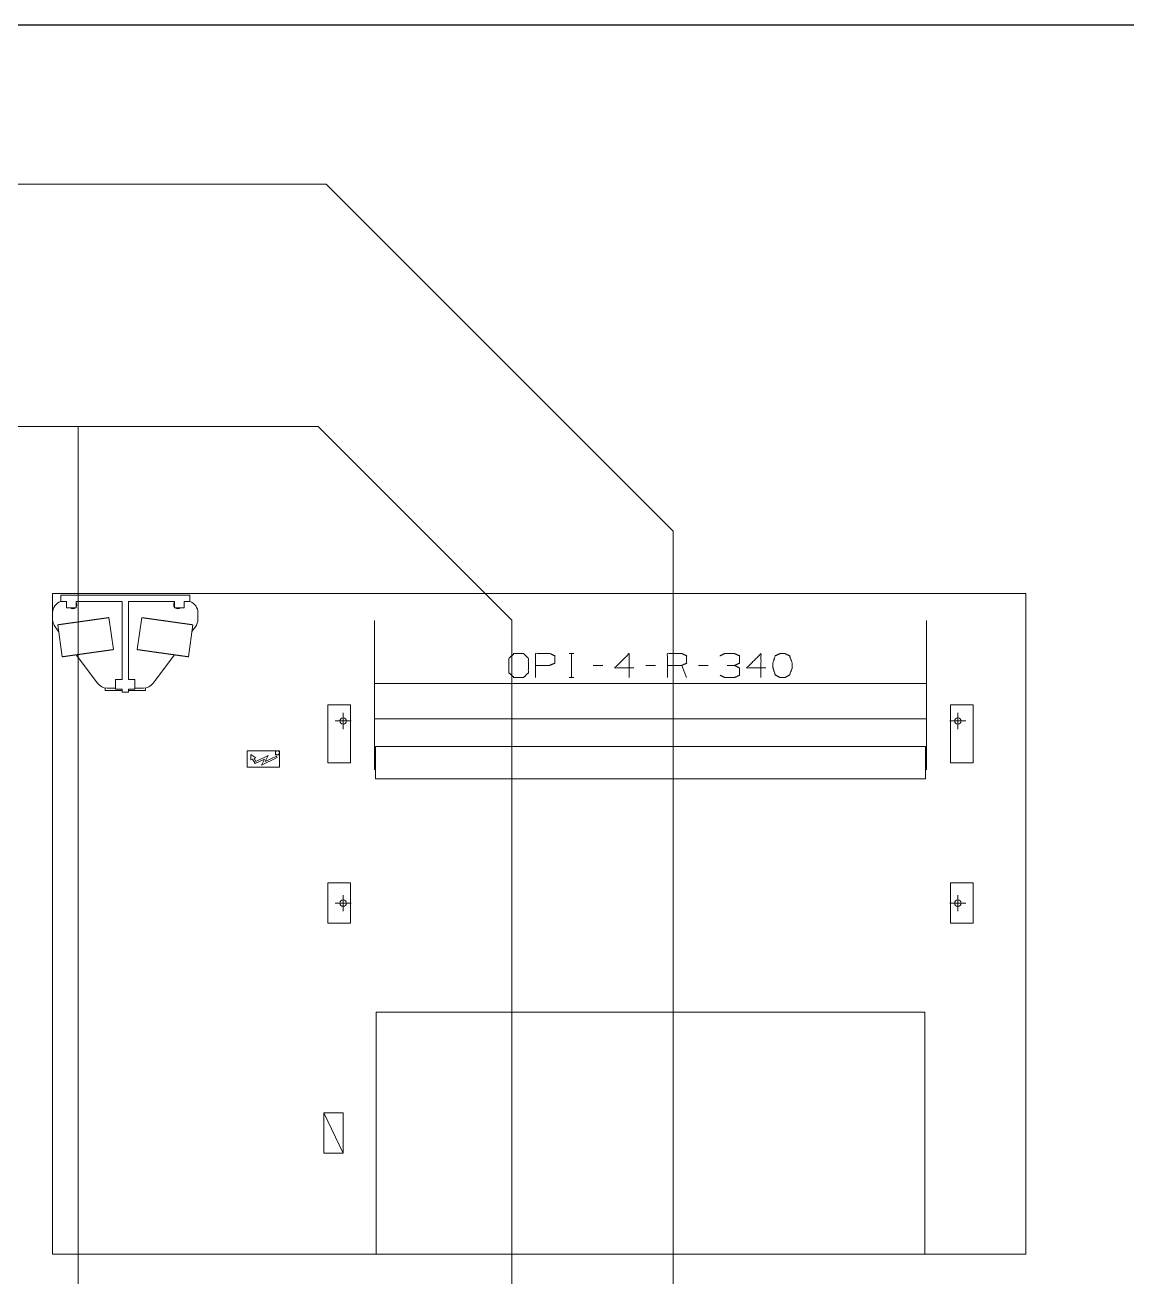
# Model space of a CAD drawing. Header units: millimetres. Extents: x 3056 to 110866, y 16649 to 58349.
# Drawn here: x 48991 to 55818, y 50594 to 58349 of the extents above; entities that cross this region are included whole.
import ezdxf

# ---------------------------------------------------------------- set-up
doc = ezdxf.new("R2010")
doc.units = ezdxf.units.MM
doc.layers.add('1', color=7, linetype='Continuous', true_color=0xffffff)

msp = doc.modelspace()

# ---------------------------------------------------------------- linework, layer by layer
at = {"layer": '1', "color": 143, "linetype": 'Continuous', "lineweight": 25}
msp.add_line((95866.5, 58349.3), (3056.5, 58349.3), dxfattribs=at)
at = {"layer": '1', "color": 143, "linetype": 'Continuous', "lineweight": 13}
for p, q in [((3056.5, 58349.3), (110866.5, 58349.3)), ((49320.5, 47849.3), (49320.5, 55863.3)), ((50806.5, 55863.3), (52006.5, 54663.3)), ((53006.5, 17870.4), (53006.5, 55213.3)), ((52006.5, 54663.3), (52006.5, 17870.4))]:
    msp.add_line(p, q, dxfattribs=at)
at = {"layer": '1', "color": 43, "linetype": 'Continuous', "lineweight": 13}
msp.add_line((3056.5, 58349.3), (110866.5, 58349.3), dxfattribs=at)
msp.add_line((3056.5, 58349.3), (110866.5, 58349.3), dxfattribs=at)
at = {"layer": '1', "color": 43, "linetype": 'Continuous', "lineweight": 25}
msp.add_line((110866.5, 58349.3), (3056.5, 58349.3), dxfattribs=at)
msp.add_line((110866.5, 58349.3), (3056.5, 58349.3), dxfattribs=at)
at = {"layer": '1', "color": 9, "linetype": 'Continuous', "lineweight": 13}
for p, q in [((50856.5, 57363.3), (39056.5, 57363.3)), ((53006.5, 55213.3), (50856.5, 57363.3)), ((49320.5, 55863.3), (48820.5, 55863.3)), ((49320.5, 55863.3), (50806.5, 55863.3)), ((49320.5, 55163.3), (49320.5, 55863.3)), ((51506.5, 55163.3), (50806.5, 55863.3))]:
    msp.add_line(p, q, dxfattribs=at)
at = {"layer": '1', "color": 4, "linetype": 'Continuous', "lineweight": 13}
for p, q in [((49162.5, 50735.3), (49162.5, 54828.3)), ((49162.5, 54828.3), (55190.5, 54828.3)), ((49162.5, 50735.3), (49162.5, 54828.3)), ((49162.5, 54828.3), (55190.5, 54828.3)), ((55190.5, 54828.3), (55190.5, 50735.3)), ((55190.5, 54828.3), (55190.5, 50735.3)), ((50012.5, 54818.3), (49212.5, 54818.3)), ((49212.5, 54818.3), (49212.5, 54778.3)), ((49212.5, 54778.3), (49247.5, 54778.3)), ((49247.5, 54778.3), (49247.5, 54738.3)), ((49307.5, 54778.3), (49592.5, 54778.3)), ((49307.5, 54778.3), (49307.5, 54738.3)), ((49592.5, 54778.3), (49592.5, 54295.3)), ((49632.5, 54778.3), (49917.5, 54778.3)), ((49632.5, 54778.3), (49632.5, 54295.3)), ((49917.5, 54778.3), (49917.5, 54738.3)), ((49977.5, 54778.3), (50012.5, 54778.3)), ((49977.5, 54778.3), (49977.5, 54738.3)), ((50012.5, 54818.3), (50012.5, 54778.3)), ((49307.5, 54738.3), (49247.5, 54738.3)), ((49538.6, 54480.5), (49510.7, 54678.6)), ((49714.2, 54678.6), (49686.4, 54480.5)), ((49977.5, 54738.3), (49917.5, 54738.3)), ((50062.5, 54708.3), (50062.5, 54667.3)), ((49177.5, 54622.3), (49199.7, 54592.7)), ((49193.8, 54634.1), (49221.7, 54436)), ((50003.3, 54436), (50031.1, 54634.1)), ((50025.3, 54592.7), (50047.5, 54622.3)), ((49308.1, 54448.1), (49440, 54272.3)), ((49785, 54272.3), (49916.9, 54448.1)), ((52361.3, 54456), (52391, 54456)), ((52376.9, 54456), (52376.9, 54307.5)), ((52570.1, 54382.5), (52510.7, 54382.5)), ((52896.9, 54382.5), (52837.6, 54382.5)), ((53090.1, 54307.5), (53060.4, 54382.5)), ((53223.8, 54382.5), (53164.4, 54382.5)), ((49592.5, 54295.3), (49552.5, 54295.3)), ((49552.5, 54295.3), (49552.5, 54235.3)), ((49632.5, 54295.3), (49672.5, 54295.3)), ((49672.5, 54295.3), (49672.5, 54235.3)), ((52361.3, 54307.5), (52391, 54307.5)), ((49487.5, 54243.3), (49487.5, 54227.3)), ((49487.5, 54227.3), (49592.5, 54227.3)), ((49552.5, 54242.3), (49500, 54242.3)), ((49592.5, 54235.3), (49552.5, 54235.3)), ((49592.5, 54235.3), (49592.5, 54217.3)), ((49632.5, 54217.3), (49592.5, 54217.3)), ((49632.5, 54235.3), (49632.5, 54217.3)), ((49632.5, 54235.3), (49672.5, 54235.3)), ((49632.5, 54227.3), (49737.5, 54227.3)), ((49725, 54242.3), (49672.5, 54242.3)), ((49737.5, 54243.3), (49737.5, 54227.3)), ((54576.4, 54270), (51156.5, 54270)), ((50867.5, 53778.3), (50867.5, 54138.3)), ((50867.5, 54138.3), (51008, 54138.3)), ((51008, 54138.3), (51008, 53778.3)), ((54725, 53778.3), (54725, 54138.3)), ((54725, 54138.3), (54865, 54138.3)), ((54865, 54138.3), (54865, 53778.3)), ((50962.5, 54088.3), (50962.5, 53988.3)), ((54770.5, 54088.3), (54770.5, 53988.3)), ((50912.5, 54038.3), (51012.5, 54038.3)), ((51156.5, 54050.9), (54576.4, 54050.9)), ((54720.5, 54038.3), (54820.5, 54038.3)), ((50367.5, 53853.3), (50567.5, 53853.3)), ((50367.5, 53753.3), (50367.5, 53853.3)), ((50421.6, 53811.1), (50390.9, 53830.3)), ((50390.9, 53796.8), (50390.9, 53830.3)), ((50420.9, 53787.9), (50497.8, 53824)), ((50478.4, 53787.4), (50497.8, 53824)), ((50549.6, 53820.8), (50478.4, 53787.4)), ((50542.5, 53828.3), (50542.5, 53853.3)), ((50567.5, 53828.3), (50542.5, 53828.3)), ((50554.3, 53811.9), (50549.6, 53820.8)), ((50567.5, 53853.3), (50567.5, 53753.3)), ((51162.5, 53680.3), (51162.5, 53880.3)), ((51162.5, 53880.3), (54570.5, 53880.3)), ((54570.5, 53880.3), (54570.5, 53680.3)), ((50567.5, 53753.3), (50367.5, 53753.3)), ((50390.9, 53796.8), (50401.5, 53801.8)), ((50416.8, 53775), (50401.5, 53801.8)), ((50410.6, 53806), (50421.6, 53811.1)), ((50420.9, 53787.9), (50410.6, 53806)), ((50474.9, 53802.2), (50416.8, 53775)), ((50554.3, 53811.9), (50455.5, 53765.6)), ((50455.5, 53765.6), (50474.9, 53802.2)), ((51008, 53778.3), (50867.5, 53778.3)), ((54865, 53778.3), (54725, 53778.3)), ((54570.5, 53680.3), (51162.5, 53680.3)), ((50867.5, 53035.3), (51008, 53035.3)), ((50867.5, 52785.3), (50867.5, 53035.3)), ((51008, 53035.3), (51008, 52785.3)), ((54725, 52785.3), (54725, 53035.3)), ((54725, 53035.3), (54865, 53035.3)), ((54865, 53035.3), (54865, 52785.3)), ((50912.5, 52910.3), (51012.5, 52910.3)), ((50962.5, 52960.3), (50962.5, 52860.3)), ((54720.5, 52910.3), (54820.5, 52910.3)), ((54770.5, 52960.3), (54770.5, 52860.3)), ((51008, 52785.3), (50867.5, 52785.3)), ((54865, 52785.3), (54725, 52785.3)), ((54566.5, 52235.3), (51166.5, 52235.3)), ((50842.5, 51610.3), (50962.5, 51360.3)), ((50842.5, 51610.3), (50962.5, 51610.3)), ((50842.5, 51360.3), (50842.5, 51610.3)), ((50962.5, 51610.3), (50962.5, 51360.3)), ((50962.5, 51360.3), (50842.5, 51360.3)), ((55190.5, 50735.3), (49162.5, 50735.3)), ((55190.5, 50735.3), (49162.5, 50735.3))]:
    msp.add_line(p, q, dxfattribs=at)
for centre, radius in [((50962.5, 54038.3), 20), ((54770.5, 54038.3), 20), ((50555, 53840.8), 12.5), ((50962.5, 52910.3), 20), ((54770.5, 52910.3), 20)]:
    msp.add_circle(centre, radius, dxfattribs=at)
for centre, radius, start, end in [((49237.5, 54708.3), 75, 109.47234, 180), ((49287.5, 54758.3), 25, 323.13375, 36.87188), ((49937.5, 54758.3), 25, 143.12812, 216.86625), ((49987.5, 54708.3), 75, 0, 70.52766), ((49287.5, 54758.3), 25, 233.12812, 270), ((49287.5, 54758.3), 25, 270, 306.87188), ((49937.5, 54758.3), 25, 233.12812, 270), ((49937.5, 54758.3), 25, 270, 306.87188), ((49237.5, 54667.3), 75, 180, 216.8699), ((49987.5, 54667.3), 75, 323.1301, 0), ((49500, 54317.3), 75, 216.8699, 270), ((49725, 54317.3), 75, 270, 323.1301)]:
    msp.add_arc(centre, radius, start, end, dxfattribs=at)
for points, knots in [([(49510.7, 54678.6), (49510.7, 54678.6), (49510.6, 54678.6), (49510.5, 54678.6), (49510.3, 54678.5), (49510.1, 54678.5), (49509.8, 54678.5), (49509.5, 54678.4), (49509.1, 54678.4), (49508.7, 54678.3), (49508.2, 54678.2), (49507.7, 54678.2), (49507.1, 54678.1), (49505.8, 54677.9), (49504.3, 54677.7), (49503.5, 54677.6), (49502.6, 54677.5), (49500.7, 54677.2), (49499.7, 54677), (49498.7, 54676.9), (49496.4, 54676.6), (49495.2, 54676.4), (49494, 54676.2), (49492.7, 54676.1), (49491.4, 54675.9), (49490, 54675.7), (49488.6, 54675.5), (49487.1, 54675.3), (49485.6, 54675.1), (49484, 54674.8), (49480.8, 54674.4), (49479.1, 54674.2), (49475.7, 54673.7), (49473.9, 54673.4), (49470.1, 54672.9), (49468.3, 54672.6), (49464.3, 54672.1), (49460.3, 54671.5), (49456.1, 54670.9), (49453.9, 54670.6), (49449.5, 54670), (49447.2, 54669.7), (49442.7, 54669), (49440.3, 54668.7), (49438, 54668.4), (49435.5, 54668), (49433.1, 54667.7), (49430.7, 54667.3), (49428.2, 54667), (49425.7, 54666.6), (49423.2, 54666.3), (49418.1, 54665.6), (49415.5, 54665.2), (49410.3, 54664.5), (49407.7, 54664.1), (49402.3, 54663.4), (49399.6, 54663), (49396.9, 54662.6), (49394.2, 54662.2), (49391.5, 54661.8), (49386, 54661.1), (49383.2, 54660.7), (49380.4, 54660.3), (49377.6, 54659.9), (49374.8, 54659.5), (49372, 54659.1), (49366.4, 54658.3), (49363.6, 54657.9), (49360.8, 54657.5), (49355.1, 54656.7), (49352.3, 54656.3), (49346.6, 54655.5), (49341, 54654.7), (49338.2, 54654.3), (49335.4, 54653.9), (49332.5, 54653.6), (49329.7, 54653.2), (49327, 54652.8), (49324.2, 54652.4), (49321.4, 54652), (49318.6, 54651.6), (49313.1, 54650.8), (49310.4, 54650.4), (49307.7, 54650.1), (49302.3, 54649.3), (49299.6, 54648.9), (49296.9, 54648.5), (49291.7, 54647.8), (49286.5, 54647.1), (49283.9, 54646.7), (49278.9, 54646), (49276.4, 54645.7), (49273.9, 54645.3), (49271.4, 54645), (49266.6, 54644.3), (49264.3, 54644), (49261.9, 54643.6), (49259.6, 54643.3), (49257.3, 54643), (49255.1, 54642.7), (49252.9, 54642.4), (49250.7, 54642), (49248.5, 54641.7), (49246.4, 54641.5), (49242.3, 54640.9), (49240.3, 54640.6), (49236.3, 54640), (49234.4, 54639.8), (49232.6, 54639.5), (49228.9, 54639), (49225.5, 54638.5), (49222.1, 54638), (49219, 54637.6), (49217.5, 54637.4), (49216, 54637.2), (49213.2, 54636.8), (49210.6, 54636.4), (49208.2, 54636.1), (49205.9, 54635.8), (49204.9, 54635.6), (49203.8, 54635.5), (49202, 54635.2), (49201.1, 54635.1), (49200.3, 54635), (49198.8, 54634.8), (49198.1, 54634.7), (49197.5, 54634.6), (49196.9, 54634.5), (49196.4, 54634.4), (49195.9, 54634.3), (49195.5, 54634.3), (49195.1, 54634.2), (49194.8, 54634.2), (49194.5, 54634.2), (49194.3, 54634.1), (49193.9, 54634.1), (49193.9, 54634.1), (49193.8, 54634.1)], [0, 0, 0.00015, 0.000316, 0.000784, 0.001268, 0.00207, 0.002856, 0.003974, 0.005075, 0.006511, 0.007931, 0.009684, 0.011422, 0.015529, 0.020255, 0.022909, 0.025582, 0.031527, 0.034782, 0.038057, 0.045187, 0.049027, 0.052886, 0.057025, 0.06115, 0.065575, 0.069986, 0.074677, 0.07937, 0.084328, 0.094499, 0.099726, 0.11068, 0.116391, 0.128079, 0.134042, 0.146449, 0.15929, 0.172566, 0.179414, 0.193305, 0.200354, 0.214832, 0.222246, 0.229678, 0.237273, 0.244855, 0.252622, 0.26037, 0.268283, 0.276183, 0.292282, 0.300463, 0.316962, 0.325261, 0.342095, 0.350609, 0.359127, 0.367726, 0.376344, 0.39371, 0.402461, 0.41121, 0.420029, 0.428829, 0.437695, 0.455431, 0.464329, 0.47323, 0.491064, 0.5, 0.517834, 0.535668, 0.544553, 0.553435, 0.562303, 0.571152, 0.579955, 0.588771, 0.59752, 0.606271, 0.623654, 0.632255, 0.640854, 0.657889, 0.666303, 0.67472, 0.691336, 0.707701, 0.715748, 0.731714, 0.739612, 0.747378, 0.755126, 0.770322, 0.777736, 0.785151, 0.792396, 0.799627, 0.806676, 0.813722, 0.820569, 0.827431, 0.834061, 0.84712, 0.853549, 0.865939, 0.871902, 0.877863, 0.889318, 0.900255, 0.910709, 0.920613, 0.925304, 0.929998, 0.938831, 0.947114, 0.95481, 0.961924, 0.965199, 0.96847, 0.974399, 0.977072, 0.979742, 0.984469, 0.986506, 0.988561, 0.990313, 0.992051, 0.99347, 0.994906, 0.996008, 0.997128, 0.997928, 0.998713, 0.999682, 0.999831, 1, 1]), ([(50031.1, 54634.1), (50031, 54634.1), (50031, 54634.1), (50030.8, 54634.1), (50030.7, 54634.1), (50030.4, 54634.2), (50030.2, 54634.2), (50029.8, 54634.2), (50029.5, 54634.3), (50029, 54634.3), (50028.6, 54634.4), (50028, 54634.5), (50027.5, 54634.6), (50026.8, 54634.7), (50026.2, 54634.8), (50024.7, 54635), (50023.8, 54635.1), (50023, 54635.2), (50021.1, 54635.5), (50020.1, 54635.6), (50019, 54635.8), (50016.8, 54636.1), (50014.3, 54636.4), (50011.7, 54636.8), (50008.9, 54637.2), (50007.4, 54637.4), (50005.9, 54637.6), (50002.8, 54638), (49999.5, 54638.5), (49996, 54639), (49994.2, 54639.2), (49990.5, 54639.8), (49988.6, 54640), (49984.7, 54640.6), (49980.6, 54641.2), (49976.4, 54641.7), (49974.2, 54642), (49972.1, 54642.4), (49969.8, 54642.7), (49967.6, 54643), (49965.3, 54643.3), (49963, 54643.6), (49960.7, 54644), (49958.3, 54644.3), (49953.5, 54645), (49951, 54645.3), (49948.6, 54645.7), (49946.1, 54646), (49941, 54646.7), (49938.5, 54647.1), (49933.3, 54647.8), (49928, 54648.5), (49925.4, 54648.9), (49922.7, 54649.3), (49917.3, 54650.1), (49914.6, 54650.4), (49911.8, 54650.8), (49906.3, 54651.6), (49903.6, 54652), (49900.8, 54652.4), (49898, 54652.8), (49895.2, 54653.2), (49892.4, 54653.6), (49889.6, 54653.9), (49886.8, 54654.3), (49881.1, 54655.1), (49875.5, 54655.9), (49872.6, 54656.3), (49869.8, 54656.7), (49867, 54657.1), (49861.3, 54657.9), (49858.5, 54658.3), (49852.9, 54659.1), (49847.3, 54659.9), (49844.5, 54660.3), (49841.7, 54660.7), (49839, 54661.1), (49833.5, 54661.8), (49830.7, 54662.2), (49828, 54662.6), (49825.3, 54663), (49822.6, 54663.4), (49817.3, 54664.1), (49812, 54664.8), (49809.4, 54665.2), (49806.8, 54665.6), (49801.7, 54666.3), (49799.2, 54666.6), (49796.7, 54667), (49794.3, 54667.3), (49791.8, 54667.7), (49789.4, 54668), (49787, 54668.4), (49784.6, 54668.7), (49782.3, 54669), (49777.7, 54669.7), (49775.5, 54670), (49771.1, 54670.6), (49766.8, 54671.2), (49762.6, 54671.8), (49760.6, 54672.1), (49756.7, 54672.6), (49754.8, 54672.9), (49752.9, 54673.2), (49749.3, 54673.7), (49745.8, 54674.2), (49742.5, 54674.6), (49740.9, 54674.8), (49739.4, 54675.1), (49737.9, 54675.3), (49736.4, 54675.5), (49735, 54675.7), (49732.3, 54676.1), (49731, 54676.2), (49729.7, 54676.4), (49728.5, 54676.6), (49726.3, 54676.9), (49725.2, 54677), (49724.2, 54677.2), (49722.3, 54677.5), (49721.5, 54677.6), (49720.6, 54677.7), (49719.1, 54677.9), (49717.8, 54678.1), (49716.7, 54678.2), (49716.3, 54678.3), (49715.8, 54678.4), (49715.5, 54678.4), (49715.1, 54678.5), (49714.6, 54678.5), (49714.5, 54678.6), (49714.3, 54678.6), (49714.3, 54678.6), (49714.2, 54678.6)], [0, 0, 0.000152, 0.000319, 0.000803, 0.00127, 0.002073, 0.002856, 0.003976, 0.005094, 0.006514, 0.00795, 0.009687, 0.011423, 0.013478, 0.015532, 0.020258, 0.022912, 0.025585, 0.03153, 0.034785, 0.038059, 0.04519, 0.052886, 0.061153, 0.069986, 0.07468, 0.079371, 0.089291, 0.099728, 0.110683, 0.116393, 0.128082, 0.134045, 0.146452, 0.159293, 0.172569, 0.179414, 0.186262, 0.193308, 0.200357, 0.207604, 0.214833, 0.222265, 0.229678, 0.244858, 0.252622, 0.260372, 0.268286, 0.284235, 0.292283, 0.308665, 0.325264, 0.333681, 0.342095, 0.359129, 0.367745, 0.376346, 0.393713, 0.402464, 0.411229, 0.420029, 0.428848, 0.437697, 0.446549, 0.455431, 0.473232, 0.491067, 0.5, 0.50892, 0.517837, 0.535671, 0.544553, 0.562305, 0.579971, 0.588774, 0.597523, 0.606274, 0.623657, 0.632258, 0.640857, 0.649374, 0.657905, 0.674739, 0.691338, 0.699521, 0.707701, 0.7238, 0.731717, 0.73963, 0.747378, 0.755128, 0.762727, 0.770322, 0.777738, 0.785152, 0.79963, 0.806678, 0.820586, 0.834064, 0.847122, 0.853551, 0.865941, 0.871905, 0.877866, 0.88932, 0.900274, 0.910711, 0.915672, 0.92063, 0.925307, 0.929998, 0.934425, 0.942975, 0.947114, 0.950957, 0.954813, 0.961943, 0.965201, 0.968473, 0.974418, 0.977074, 0.979745, 0.984471, 0.988578, 0.992053, 0.993489, 0.994909, 0.996026, 0.997128, 0.998732, 0.9992, 0.999684, 0.999834, 1, 1]), ([(51156.5, 54660.5), (51156.5, 54660.4), (51156.5, 54660.1), (51156.5, 54659.6), (51156.5, 54658.9), (51156.5, 54657.9), (51156.5, 54656.8), (51156.5, 54655.5), (51156.5, 54654), (51156.5, 54652.3), (51156.5, 54650.3), (51156.5, 54648.2), (51156.5, 54645.9), (51156.5, 54644.6), (51156.5, 54642), (51156.5, 54639.2), (51156.5, 54636.2), (51156.5, 54634.6), (51156.5, 54631.3), (51156.5, 54627.9), (51156.5, 54624.2), (51156.5, 54620.3), (51156.5, 54616.2), (51156.5, 54612), (51156.5, 54607.6), (51156.5, 54603), (51156.5, 54598.2), (51156.5, 54593.2), (51156.5, 54588.1), (51156.5, 54582.7), (51156.5, 54577.2), (51156.5, 54571.6), (51156.5, 54565.8), (51156.5, 54559.8), (51156.5, 54553.6), (51156.5, 54547.3), (51156.5, 54540.8), (51156.5, 54534.2), (51156.5, 54527.4), (51156.5, 54520.5), (51156.5, 54513.4), (51156.5, 54509.8), (51156.5, 54502.5), (51156.5, 54495.1), (51156.5, 54491.3), (51156.5, 54483.7), (51156.5, 54475.9), (51156.5, 54468), (51156.5, 54460), (51156.5, 54451.9), (51156.5, 54443.6), (51156.5, 54435.2), (51156.5, 54426.7), (51156.5, 54418.1), (51156.5, 54409.4), (51156.5, 54400.6), (51156.5, 54391.7), (51156.5, 54382.7), (51156.5, 54373.7), (51156.5, 54364.5), (51156.5, 54355.2), (51156.5, 54345.9), (51156.5, 54336.5), (51156.5, 54327), (51156.5, 54317.5), (51156.5, 54307.8), (51156.5, 54298.2), (51156.5, 54288.4), (51156.5, 54283.6), (51156.5, 54273.7), (51156.5, 54263.9), (51156.5, 54254), (51156.5, 54249), (51156.5, 54239.1), (51156.5, 54229.1), (51156.5, 54219.1), (51156.5, 54209.1), (51156.5, 54199), (51156.5, 54188.9), (51156.5, 54178.9), (51156.5, 54168.8), (51156.5, 54158.7), (51156.5, 54148.6), (51156.5, 54143.5), (51156.5, 54133.5), (51156.5, 54123.4), (51156.5, 54118.4), (51156.5, 54108.3), (51156.5, 54098.3), (51156.5, 54088.3), (51156.5, 54078.3), (51156.5, 54073.3), (51156.5, 54063.4), (51156.5, 54053.5), (51156.5, 54043.7), (51156.5, 54033.9), (51156.5, 54024.2), (51156.5, 54019.3), (51156.5, 54009.7), (51156.5, 54000.1), (51156.5, 53990.6), (51156.5, 53981.1), (51156.5, 53971.7), (51156.5, 53962.4), (51156.5, 53957.8), (51156.5, 53948.6), (51156.5, 53944.1), (51156.5, 53935), (51156.5, 53926), (51156.5, 53921.6), (51156.5, 53912.8), (51156.5, 53908.4), (51156.5, 53899.7), (51156.5, 53891.2), (51156.5, 53887), (51156.5, 53878.6), (51156.5, 53870.3), (51156.5, 53862.1), (51156.5, 53854.1), (51156.5, 53846.2), (51156.5, 53838.4), (51156.5, 53830.7), (51156.5, 53823.2), (51156.5, 53815.8), (51156.5, 53808.6), (51156.5, 53805), (51156.5, 53798), (51156.5, 53791.1), (51156.5, 53784.4), (51156.5, 53777.8), (51156.5, 53771.4), (51156.5, 53765.1), (51156.5, 53759), (51156.5, 53756.1), (51156.5, 53750.2), (51156.5, 53744.5), (51156.5, 53741.7), (51156.5, 53736.3)], [0, 0, 0.000115, 0.000441, 0.000996, 0.001764, 0.002754, 0.003962, 0.005394, 0.007043, 0.008904, 0.010988, 0.013284, 0.015797, 0.01716, 0.019989, 0.023035, 0.026293, 0.027971, 0.031543, 0.035322, 0.039302, 0.043493, 0.047885, 0.052477, 0.057264, 0.062251, 0.067439, 0.072815, 0.078381, 0.084135, 0.090078, 0.096199, 0.102509, 0.108991, 0.11565, 0.122486, 0.129489, 0.136663, 0.143998, 0.151499, 0.15916, 0.163065, 0.170955, 0.178994, 0.183048, 0.191311, 0.199716, 0.208259, 0.216933, 0.225745, 0.234683, 0.243747, 0.252932, 0.26223, 0.271644, 0.281171, 0.290802, 0.300536, 0.310361, 0.32029, 0.330304, 0.340405, 0.350585, 0.360846, 0.371181, 0.381579, 0.392046, 0.402575, 0.407866, 0.418476, 0.429137, 0.439845, 0.44521, 0.455974, 0.466773, 0.477606, 0.488463, 0.499342, 0.510238, 0.521145, 0.532064, 0.542984, 0.553903, 0.559359, 0.570267, 0.581169, 0.586614, 0.597482, 0.608332, 0.619154, 0.629941, 0.635318, 0.646054, 0.656744, 0.667382, 0.677975, 0.688511, 0.693767, 0.704211, 0.714586, 0.724892, 0.735124, 0.745282, 0.755348, 0.760341, 0.770275, 0.775222, 0.785019, 0.794719, 0.799511, 0.80905, 0.813797, 0.82317, 0.832429, 0.836998, 0.846079, 0.855034, 0.863863, 0.872561, 0.881121, 0.889544, 0.897823, 0.905959, 0.913941, 0.92178, 0.925656, 0.93326, 0.940698, 0.947975, 0.955093, 0.962032, 0.968806, 0.975402, 0.978614, 0.984947, 0.991096, 0.994125, 1, 1]), ([(54576.5, 54160.5), (54576.5, 54170.7), (54576.5, 54180.9), (54576.5, 54191.1), (54576.5, 54201.2), (54576.5, 54211.4), (54576.5, 54221.5), (54576.5, 54231.6), (54576.5, 54241.7), (54576.5, 54251.8), (54576.5, 54261.8), (54576.5, 54266.8), (54576.5, 54276.7), (54576.5, 54286.6), (54576.5, 54296.4), (54576.5, 54306.2), (54576.5, 54311.1), (54576.5, 54320.8), (54576.5, 54330.4), (54576.5, 54340), (54576.5, 54349.5), (54576.5, 54358.9), (54576.5, 54368.2), (54576.5, 54377.4), (54576.5, 54382), (54576.5, 54391.1), (54576.5, 54395.6), (54576.5, 54404.6), (54576.5, 54413.4), (54576.5, 54422.2), (54576.5, 54430.8), (54576.5, 54439.3), (54576.5, 54447.7), (54576.5, 54456), (54576.5, 54464.2), (54576.5, 54472.2), (54576.5, 54480.1), (54576.5, 54487.9), (54576.5, 54495.6), (54576.5, 54503.1), (54576.5, 54510.4), (54576.5, 54517.6), (54576.5, 54524.7), (54576.5, 54528.2), (54576.5, 54535), (54576.5, 54541.7), (54576.5, 54548.2), (54576.5, 54554.5), (54576.5, 54560.7), (54576.5, 54566.8), (54576.5, 54572.6), (54576.5, 54578.3), (54576.5, 54583.8), (54576.5, 54586.5), (54576.5, 54591.8), (54576.5, 54596.9), (54576.5, 54601.8), (54576.5, 54606.5), (54576.5, 54611), (54576.5, 54615.3), (54576.5, 54619.5), (54576.5, 54623.4), (54576.5, 54627.2), (54576.5, 54630.7), (54576.5, 54634.1), (54576.5, 54637.3), (54576.5, 54640.2), (54576.5, 54643), (54576.5, 54645.6), (54576.5, 54648), (54576.5, 54650.1), (54576.5, 54652.1), (54576.5, 54653.8), (54576.5, 54655.4), (54576.5, 54656.8), (54576.5, 54657.9), (54576.5, 54658.8), (54576.5, 54659.6), (54576.5, 54660.1), (54576.5, 54660.2), (54576.5, 54660.4), (54576.5, 54660.5)], [0, 0, 0.020404, 0.040788, 0.061161, 0.081512, 0.101821, 0.122099, 0.142313, 0.162474, 0.182572, 0.202595, 0.212554, 0.23244, 0.25223, 0.271915, 0.291494, 0.301252, 0.32064, 0.339891, 0.359005, 0.37797, 0.396776, 0.415413, 0.433881, 0.443025, 0.461218, 0.470277, 0.488173, 0.505879, 0.523373, 0.540645, 0.557684, 0.574501, 0.591085, 0.607415, 0.623491, 0.639313, 0.654859, 0.670141, 0.685138, 0.699859, 0.714284, 0.728413, 0.735324, 0.748987, 0.762353, 0.775392, 0.788102, 0.800495, 0.81255, 0.824276, 0.835653, 0.846681, 0.852099, 0.862598, 0.872747, 0.882515, 0.891924, 0.900962, 0.90963, 0.917916, 0.925811, 0.933336, 0.940459, 0.9472, 0.95354, 0.959487, 0.965033, 0.970187, 0.974928, 0.979257, 0.983194, 0.986707, 0.989819, 0.992518, 0.994804, 0.996666, 0.998127, 0.999164, 0.999471, 0.999894, 1, 1]), ([(49538.6, 54480.5), (49538.5, 54480.5), (49538.5, 54480.5), (49538.3, 54480.5), (49538.2, 54480.5), (49537.9, 54480.5), (49537.7, 54480.4), (49537.3, 54480.4), (49537, 54480.3), (49536.5, 54480.3), (49536.1, 54480.2), (49535.5, 54480.1), (49534.9, 54480), (49534.3, 54479.9), (49533.6, 54479.8), (49532.9, 54479.7), (49532.2, 54479.6), (49531.3, 54479.5), (49530.5, 54479.4), (49528.6, 54479.1), (49527.5, 54479), (49526.5, 54478.8), (49524.3, 54478.5), (49523, 54478.4), (49521.8, 54478.2), (49519.2, 54477.8), (49516.4, 54477.4), (49514.9, 54477.2), (49513.4, 54477), (49511.8, 54476.8), (49510.3, 54476.6), (49507, 54476.1), (49503.5, 54475.6), (49501.7, 54475.4), (49499.9, 54475.1), (49496.1, 54474.6), (49494.1, 54474.3), (49492.2, 54474), (49488.1, 54473.4), (49486, 54473.2), (49483.9, 54472.9), (49479.5, 54472.2), (49475.1, 54471.6), (49470.5, 54471), (49468.1, 54470.6), (49465.8, 54470.3), (49461, 54469.6), (49456.1, 54468.9), (49453.6, 54468.6), (49451, 54468.2), (49445.9, 54467.5), (49440.8, 54466.8), (49438.1, 54466.4), (49435.5, 54466.1), (49430.2, 54465.3), (49424.8, 54464.5), (49419.3, 54463.8), (49416.6, 54463.4), (49413.8, 54463), (49411, 54462.6), (49408.3, 54462.2), (49402.7, 54461.4), (49399.9, 54461), (49397.1, 54460.7), (49394.2, 54460.3), (49388.6, 54459.5), (49383, 54458.7), (49377.3, 54457.9), (49371.6, 54457.1), (49368.8, 54456.7), (49363.2, 54455.9), (49360.4, 54455.5), (49357.6, 54455.1), (49352, 54454.3), (49346.4, 54453.5), (49340.9, 54452.8), (49338.2, 54452.4), (49335.5, 54452), (49332.8, 54451.6), (49330.1, 54451.2), (49324.8, 54450.5), (49322.1, 54450.1), (49319.5, 54449.8), (49314.3, 54449), (49309.2, 54448.3), (49306.7, 54448), (49304.2, 54447.6), (49299.3, 54446.9), (49294.5, 54446.2), (49292.1, 54445.9), (49289.8, 54445.6), (49285.2, 54444.9), (49280.7, 54444.3), (49276.4, 54443.7), (49272.2, 54443.1), (49268.1, 54442.5), (49264.2, 54442), (49260.4, 54441.4), (49258.6, 54441.2), (49256.8, 54440.9), (49253.3, 54440.4), (49250, 54440), (49248.4, 54439.8), (49245.4, 54439.3), (49243.9, 54439.1), (49241.1, 54438.7), (49238.4, 54438.4), (49237.2, 54438.2), (49236, 54438), (49233.7, 54437.7), (49232.7, 54437.6), (49231.7, 54437.4), (49229.8, 54437.1), (49228.9, 54437), (49228.1, 54436.9), (49227.4, 54436.8), (49226.6, 54436.7), (49226, 54436.6), (49225.3, 54436.5), (49224.8, 54436.4), (49224.2, 54436.4), (49223.8, 54436.3), (49223.3, 54436.2), (49222.9, 54436.2), (49222.6, 54436.1), (49222.3, 54436.1), (49222.1, 54436.1), (49221.9, 54436), (49221.8, 54436), (49221.7, 54436), (49221.7, 54436)], [0, 0, 0.00015, 0.000318, 0.000786, 0.00127, 0.00207, 0.002856, 0.003974, 0.005078, 0.006514, 0.007933, 0.009685, 0.011422, 0.013476, 0.015531, 0.017886, 0.020239, 0.022912, 0.025583, 0.031511, 0.034785, 0.038057, 0.045171, 0.04903, 0.052886, 0.061153, 0.069986, 0.07468, 0.079371, 0.084331, 0.089289, 0.099726, 0.11068, 0.116393, 0.122121, 0.134043, 0.140238, 0.146435, 0.159293, 0.16592, 0.172567, 0.186262, 0.200354, 0.214832, 0.222248, 0.229678, 0.244858, 0.26037, 0.26827, 0.276183, 0.292282, 0.308648, 0.316964, 0.325262, 0.342095, 0.359129, 0.376344, 0.385027, 0.393713, 0.402461, 0.411212, 0.428829, 0.437697, 0.446546, 0.455431, 0.473232, 0.491067, 0.508917, 0.526751, 0.535668, 0.553437, 0.562287, 0.571155, 0.588771, 0.606273, 0.62364, 0.632255, 0.640857, 0.649372, 0.657889, 0.674722, 0.683038, 0.691336, 0.707701, 0.7238, 0.731714, 0.739614, 0.755126, 0.770306, 0.777738, 0.785151, 0.79963, 0.813722, 0.827417, 0.84071, 0.853551, 0.865941, 0.877863, 0.88359, 0.88932, 0.900258, 0.910711, 0.915653, 0.925306, 0.929998, 0.938831, 0.947098, 0.950954, 0.954813, 0.961927, 0.965198, 0.968472, 0.974401, 0.977072, 0.979745, 0.9821, 0.984452, 0.986508, 0.988561, 0.990315, 0.99205, 0.99347, 0.994906, 0.99601, 0.997128, 0.99793, 0.998713, 0.999197, 0.999665, 0.999834, 1, 1]), ([(50003.3, 54436), (50003.2, 54436), (50003.2, 54436), (50003, 54436), (50002.9, 54436.1), (50002.6, 54436.1), (50002.4, 54436.1), (50002, 54436.2), (50001.6, 54436.2), (50001.2, 54436.3), (50000.7, 54436.4), (50000.2, 54436.4), (49999.6, 54436.5), (49999, 54436.6), (49998.3, 54436.7), (49997.6, 54436.8), (49996.8, 54436.9), (49996, 54437), (49995.1, 54437.1), (49993.3, 54437.4), (49992.2, 54437.6), (49991.2, 54437.7), (49988.9, 54438), (49987.7, 54438.2), (49986.5, 54438.4), (49983.9, 54438.7), (49981.1, 54439.1), (49979.6, 54439.3), (49976.5, 54439.8), (49975, 54440), (49971.7, 54440.4), (49968.2, 54440.9), (49966.4, 54441.2), (49962.7, 54441.7), (49960.8, 54442), (49956.8, 54442.5), (49952.8, 54443.1), (49948.6, 54443.7), (49944.2, 54444.3), (49939.8, 54444.9), (49935.2, 54445.6), (49932.8, 54445.9), (49930.5, 54446.2), (49925.7, 54446.9), (49920.7, 54447.6), (49918.2, 54448), (49915.7, 54448.3), (49910.6, 54449), (49905.4, 54449.8), (49902.8, 54450.1), (49900.2, 54450.5), (49894.9, 54451.2), (49892.2, 54451.6), (49889.5, 54452), (49886.7, 54452.4), (49884, 54452.8), (49878.5, 54453.5), (49872.9, 54454.3), (49867.4, 54455.1), (49864.6, 54455.5), (49861.8, 54455.9), (49856.1, 54456.7), (49850.5, 54457.5), (49847.6, 54457.9), (49842, 54458.7), (49839.2, 54459.1), (49833.5, 54459.9), (49827.9, 54460.7), (49825.1, 54461), (49822.3, 54461.4), (49816.7, 54462.2), (49813.9, 54462.6), (49811.1, 54463), (49808.4, 54463.4), (49805.6, 54463.8), (49800.2, 54464.5), (49794.8, 54465.3), (49789.4, 54466.1), (49786.8, 54466.4), (49784.2, 54466.8), (49779, 54467.5), (49773.9, 54468.2), (49771.4, 54468.6), (49768.9, 54468.9), (49764, 54469.6), (49759.2, 54470.3), (49756.8, 54470.6), (49754.4, 54471), (49749.9, 54471.6), (49745.4, 54472.2), (49741.1, 54472.9), (49739, 54473.2), (49736.8, 54473.4), (49732.8, 54474), (49730.8, 54474.3), (49727, 54474.8), (49723.3, 54475.4), (49721.4, 54475.6), (49718, 54476.1), (49714.7, 54476.6), (49713.1, 54476.8), (49711.5, 54477), (49710, 54477.2), (49708.6, 54477.4), (49705.8, 54477.8), (49703.1, 54478.2), (49701.9, 54478.4), (49700.7, 54478.5), (49698.4, 54478.8), (49697.4, 54479), (49696.4, 54479.1), (49694.5, 54479.4), (49693.6, 54479.5), (49692.8, 54479.6), (49692, 54479.7), (49691.3, 54479.8), (49690.6, 54479.9), (49690, 54480), (49689.4, 54480.1), (49688.9, 54480.2), (49688.4, 54480.3), (49688, 54480.3), (49687.6, 54480.4), (49687.3, 54480.4), (49687, 54480.5), (49686.8, 54480.5), (49686.6, 54480.5), (49686.5, 54480.5), (49686.4, 54480.5), (49686.4, 54480.5)], [0, 0, 0.00015, 0.000318, 0.000802, 0.00127, 0.00207, 0.002856, 0.003974, 0.005094, 0.006514, 0.007949, 0.009685, 0.011422, 0.013476, 0.015531, 0.017884, 0.020255, 0.022912, 0.025583, 0.031527, 0.034785, 0.038057, 0.045187, 0.04903, 0.052886, 0.061153, 0.069986, 0.074677, 0.084331, 0.089289, 0.099726, 0.11068, 0.11641, 0.128082, 0.134059, 0.146449, 0.15929, 0.172567, 0.186262, 0.200354, 0.214832, 0.222262, 0.229678, 0.244858, 0.26037, 0.268286, 0.276183, 0.292299, 0.308664, 0.316962, 0.325261, 0.342095, 0.350612, 0.359127, 0.367745, 0.376344, 0.39371, 0.411229, 0.428845, 0.437697, 0.446546, 0.464331, 0.482149, 0.491083, 0.508917, 0.51785, 0.535668, 0.553453, 0.562303, 0.571154, 0.588771, 0.597522, 0.606287, 0.614973, 0.623656, 0.640871, 0.657905, 0.674738, 0.683036, 0.691335, 0.707701, 0.7238, 0.731714, 0.73963, 0.755126, 0.770322, 0.777735, 0.785167, 0.799629, 0.813738, 0.827433, 0.834063, 0.840707, 0.853548, 0.859746, 0.871902, 0.88359, 0.88932, 0.900274, 0.910711, 0.915669, 0.920629, 0.92532, 0.929998, 0.93883, 0.947114, 0.950954, 0.954812, 0.961943, 0.965198, 0.968472, 0.974417, 0.977071, 0.979744, 0.982097, 0.984468, 0.986524, 0.988577, 0.990315, 0.99205, 0.993486, 0.994906, 0.996026, 0.997127, 0.99793, 0.99873, 0.999197, 0.999681, 0.999834, 1, 1]), ([(52020.4, 54307.5), (52079.8, 54307.5), (52109.4, 54337.2), (52109.4, 54426.3), (52079.8, 54456), (52020.4, 54456), (51989.1, 54426.3), (51989.1, 54337.2), (52020.4, 54307.5)], [0, 0, 0.127132, 0.217029, 0.40771, 0.497607, 0.624739, 0.717029, 0.90771, 1, 1]), ([(52154.1, 54307.5), (52154.1, 54456), (52243.2, 54456), (52272.9, 54441.9), (52272.9, 54396.6), (52241.6, 54382.5), (52154.1, 54382.5)], [0, 0, 0.339346, 0.542939, 0.618046, 0.721633, 0.799976, 1, 1]), ([(52763.2, 54366.9), (52644.4, 54366.9), (52733.5, 54456), (52733.5, 54307.5)], [0, 0, 0.30205, 0.622427, 1, 1]), ([(52971.3, 54307.5), (52971.3, 54456), (53060.4, 54456), (53090.1, 54441.9), (53090.1, 54396.6), (53060.4, 54382.5), (52971.3, 54382.5)], [0, 0, 0.339234, 0.542772, 0.617843, 0.721396, 0.796462, 1, 1]), ([(53387.3, 54382.5), (53416.9, 54396.6), (53416.9, 54441.9), (53387.3, 54456), (53326.3, 54456), (53296.6, 54441.9)], [0, 0, 0.160406, 0.38165, 0.542067, 0.839583, 1, 1]), ([(53580.4, 54366.9), (53461.6, 54366.9), (53550.7, 54456), (53550.7, 54307.5)], [0, 0, 0.30205, 0.622427, 1, 1]), ([(53698.5, 54307.5), (53728.2, 54323.2), (53743.8, 54366.9), (53743.8, 54396.6), (53728.2, 54441.9), (53698.5, 54456), (53668.8, 54456), (53639.1, 54441.9), (53623.5, 54396.6), (53625.1, 54366.9), (53639.1, 54323.2), (53668.8, 54307.5), (53698.5, 54307.5)], [0, 0, 0.076269, 0.18189, 0.249381, 0.358351, 0.433033, 0.500523, 0.575206, 0.684176, 0.751759, 0.85624, 0.93251, 1, 1]), ([(53298.2, 54321.6), (53326.3, 54307.5), (53387.3, 54307.5), (53416.9, 54321.6), (53416.9, 54366.9), (53387.3, 54382.5), (53341.9, 54382.5)], [0, 0, 0.126081, 0.37039, 0.502118, 0.683796, 0.818322, 1, 1]), ([(54576.5, 53736.3), (54576.5, 53741.7), (54576.5, 53747.4), (54576.5, 53753.1), (54576.5, 53759.1), (54576.5, 53765.2), (54576.5, 53771.5), (54576.5, 53778), (54576.5, 53781.3), (54576.5, 53787.9), (54576.5, 53794.8), (54576.5, 53801.7), (54576.5, 53808.9), (54576.5, 53816.2), (54576.5, 53823.6), (54576.5, 53831.1), (54576.5, 53838.8), (54576.5, 53846.6), (54576.5, 53854.6), (54576.5, 53862.6), (54576.5, 53870.8), (54576.5, 53879.2), (54576.5, 53887.6), (54576.5, 53896.1), (54576.5, 53904.8), (54576.5, 53913.5), (54576.5, 53922.4), (54576.5, 53931.4), (54576.5, 53940.4), (54576.5, 53944.9), (54576.5, 53954.1), (54576.5, 53963.4), (54576.5, 53968.1), (54576.5, 53977.5), (54576.5, 53986.9), (54576.5, 53996.5), (54576.5, 54006.1), (54576.5, 54015.7), (54576.5, 54025.4), (54576.5, 54035.2), (54576.5, 54045.1), (54576.5, 54054.9), (54576.5, 54064.9), (54576.5, 54074.8), (54576.5, 54084.8), (54576.5, 54094.8), (54576.5, 54104.9), (54576.5, 54115), (54576.5, 54125.1), (54576.5, 54135.2), (54576.5, 54145.3), (54576.5, 54155.4), (54576.5, 54160.5)], [0, 0, 0.012849, 0.026097, 0.039744, 0.05379, 0.068223, 0.08303, 0.098224, 0.106008, 0.12175, 0.137855, 0.154309, 0.171112, 0.188264, 0.205741, 0.223542, 0.241667, 0.260092, 0.278828, 0.297864, 0.317187, 0.336785, 0.356669, 0.376803, 0.397198, 0.417843, 0.438713, 0.459832, 0.481164, 0.491879, 0.513535, 0.535377, 0.546392, 0.568535, 0.590839, 0.613318, 0.635946, 0.658725, 0.681653, 0.704705, 0.727883, 0.751173, 0.774562, 0.798039, 0.821603, 0.845242, 0.868944, 0.892707, 0.916496, 0.940335, 0.964198, 0.988062, 1, 1]), ([(51166.5, 52235.3), (51166.5, 52235.2), (51166.5, 52234.9), (51166.5, 52234.4), (51166.5, 52234), (51166.5, 52233.2), (51166.5, 52232.2), (51166.5, 52230.9), (51166.5, 52229.5), (51166.5, 52227.9), (51166.5, 52226), (51166.5, 52224), (51166.5, 52221.8), (51166.5, 52220.6), (51166.5, 52218), (51166.5, 52215.3), (51166.5, 52212.3), (51166.5, 52209.2), (51166.5, 52205.9), (51166.5, 52202.3), (51166.5, 52198.6), (51166.5, 52194.7), (51166.5, 52192.6), (51166.5, 52188.4), (51166.5, 52184), (51166.5, 52181.7), (51166.5, 52177), (51166.5, 52172.1), (51166.5, 52167.1), (51166.5, 52161.8), (51166.5, 52159.1), (51166.5, 52153.5), (51166.5, 52147.8), (51166.5, 52141.9), (51166.5, 52135.8), (51166.5, 52129.6), (51166.5, 52123.1), (51166.5, 52116.5), (51166.5, 52109.7), (51166.5, 52102.8), (51166.5, 52095.7), (51166.5, 52088.4), (51166.5, 52080.9), (51166.5, 52073.3), (51166.5, 52065.5), (51166.5, 52057.6), (51166.5, 52053.6), (51166.5, 52045.4), (51166.5, 52037.1), (51166.5, 52028.6), (51166.5, 52020), (51166.5, 52011.2), (51166.5, 52002.3), (51166.5, 51993.3), (51166.5, 51984.1), (51166.5, 51974.7), (51166.5, 51965.3), (51166.5, 51955.7), (51166.5, 51946), (51166.5, 51941), (51166.5, 51931.1), (51166.5, 51921.1), (51166.5, 51910.9), (51166.5, 51900.7), (51166.5, 51890.3), (51166.5, 51885.1), (51166.5, 51874.5), (51166.5, 51863.9), (51166.5, 51853.1), (51166.5, 51842.3), (51166.5, 51831.3), (51166.5, 51820.3), (51166.5, 51809.1), (51166.5, 51797.9), (51166.5, 51792.2), (51166.5, 51780.9), (51166.5, 51769.4), (51166.5, 51763.7), (51166.5, 51752.1), (51166.5, 51746.3), (51166.5, 51734.7), (51166.5, 51722.9), (51166.5, 51711.1), (51166.5, 51705.2), (51166.5, 51693.4), (51166.5, 51681.4), (51166.5, 51669.4), (51166.5, 51657.4), (51166.5, 51645.3), (51166.5, 51633.1), (51166.5, 51621), (51166.5, 51608.7), (51166.5, 51596.5), (51166.5, 51590.4), (51166.5, 51578.1), (51166.5, 51565.7), (51166.5, 51553.4), (51166.5, 51541), (51166.5, 51528.7), (51166.5, 51516.3), (51166.5, 51503.9), (51166.5, 51491.5), (51166.5, 51485.3)], [0, 0, 0.000134, 0.000543, 0.001228, 0.001707, 0.002801, 0.004163, 0.005807, 0.007712, 0.009892, 0.012347, 0.015064, 0.018055, 0.019622, 0.023015, 0.02667, 0.0306, 0.034791, 0.039243, 0.043963, 0.048944, 0.05418, 0.056931, 0.062555, 0.068439, 0.071445, 0.07771, 0.084229, 0.090996, 0.098009, 0.101643, 0.109023, 0.11665, 0.124524, 0.132631, 0.140977, 0.149557, 0.158369, 0.167415, 0.176686, 0.186175, 0.195898, 0.205832, 0.215992, 0.226364, 0.23694, 0.242288, 0.253175, 0.264273, 0.275576, 0.28707, 0.298761, 0.31065, 0.322722, 0.334977, 0.347416, 0.360032, 0.372823, 0.385784, 0.392353, 0.405568, 0.418946, 0.432478, 0.446166, 0.460009, 0.466966, 0.481028, 0.495237, 0.509574, 0.524052, 0.538657, 0.553389, 0.568249, 0.58322, 0.590763, 0.605904, 0.621151, 0.628806, 0.644209, 0.651956, 0.667506, 0.683141, 0.698868, 0.706749, 0.722596, 0.738521, 0.754516, 0.770574, 0.786703, 0.802881, 0.819123, 0.835408, 0.851734, 0.859926, 0.876316, 0.892734, 0.909188, 0.92567, 0.942165, 0.958676, 0.9752, 0.991731, 1, 1]), ([(54566.5, 51485.3), (54566.5, 51497.7), (54566.5, 51510.1), (54566.5, 51522.5), (54566.5, 51534.9), (54566.5, 51541), (54566.5, 51553.4), (54566.5, 51565.7), (54566.5, 51578.1), (54566.5, 51590.4), (54566.5, 51602.6), (54566.5, 51614.8), (54566.5, 51627), (54566.5, 51639.2), (54566.5, 51651.3), (54566.5, 51663.4), (54566.5, 51675.4), (54566.5, 51687.4), (54566.5, 51699.3), (54566.5, 51711.1), (54566.5, 51722.9), (54566.5, 51734.7), (54566.5, 51746.3), (54566.5, 51757.9), (54566.5, 51769.4), (54566.5, 51775.2), (54566.5, 51786.6), (54566.5, 51797.9), (54566.5, 51809.1), (54566.5, 51820.3), (54566.5, 51831.3), (54566.5, 51842.3), (54566.5, 51853.1), (54566.5, 51858.5), (54566.5, 51869.2), (54566.5, 51879.8), (54566.5, 51890.3), (54566.5, 51900.7), (54566.5, 51910.9), (54566.5, 51921.1), (54566.5, 51931.1), (54566.5, 51941), (54566.5, 51950.8), (54566.5, 51960.5), (54566.5, 51970), (54566.5, 51974.7), (54566.5, 51984.1), (54566.5, 51988.7), (54566.5, 51997.8), (54566.5, 52006.8), (54566.5, 52011.2), (54566.5, 52020), (54566.5, 52028.6), (54566.5, 52037.1), (54566.5, 52045.4), (54566.5, 52053.6), (54566.5, 52061.6), (54566.5, 52069.5), (54566.5, 52077.2), (54566.5, 52084.7), (54566.5, 52092.1), (54566.5, 52099.3), (54566.5, 52106.3), (54566.5, 52113.2), (54566.5, 52119.9), (54566.5, 52126.4), (54566.5, 52132.7), (54566.5, 52138.9), (54566.5, 52144.9), (54566.5, 52150.7), (54566.5, 52153.5), (54566.5, 52159.1), (54566.5, 52161.8), (54566.5, 52167.1), (54566.5, 52172.1), (54566.5, 52177), (54566.5, 52181.7), (54566.5, 52186.2), (54566.5, 52190.5), (54566.5, 52194.7), (54566.5, 52198.6), (54566.5, 52202.3), (54566.5, 52205.9), (54566.5, 52209.2), (54566.5, 52212.3), (54566.5, 52215.3), (54566.5, 52216.7), (54566.5, 52219.3), (54566.5, 52221.8), (54566.5, 52224), (54566.5, 52226), (54566.5, 52227.9), (54566.5, 52229.5), (54566.5, 52230.9), (54566.5, 52232.2), (54566.5, 52232.7), (54566.5, 52233.7), (54566.5, 52234.4), (54566.5, 52234.6), (54566.5, 52235), (54566.5, 52235.2), (54566.5, 52235.3)], [0, 0, 0.016531, 0.033062, 0.049579, 0.06609, 0.07433, 0.090812, 0.107266, 0.123684, 0.140074, 0.156429, 0.172734, 0.188998, 0.205204, 0.221361, 0.237455, 0.253478, 0.269438, 0.285327, 0.301132, 0.316859, 0.332494, 0.348044, 0.363496, 0.378849, 0.386497, 0.401695, 0.41678, 0.431751, 0.446611, 0.461343, 0.475948, 0.490426, 0.497594, 0.511867, 0.526, 0.539991, 0.553834, 0.567522, 0.581054, 0.594432, 0.607647, 0.620693, 0.633569, 0.646276, 0.652584, 0.665023, 0.671154, 0.683318, 0.695298, 0.701239, 0.71293, 0.724424, 0.735727, 0.746825, 0.757712, 0.768401, 0.778878, 0.789144, 0.799191, 0.80902, 0.818622, 0.828006, 0.837165, 0.846097, 0.854796, 0.863256, 0.871483, 0.879477, 0.887224, 0.890977, 0.898357, 0.901991, 0.909004, 0.915771, 0.92229, 0.928555, 0.934567, 0.940317, 0.94582, 0.951056, 0.956037, 0.960757, 0.965209, 0.9694, 0.97333, 0.975157, 0.978685, 0.981945, 0.984936, 0.987653, 0.990108, 0.992288, 0.994193, 0.995837, 0.996585, 0.997813, 0.998772, 0.999111, 0.999661, 0.999929, 1, 1]), ([(51166.5, 51485.3), (51166.5, 51472.9), (51166.5, 51460.5), (51166.5, 51448.1), (51166.5, 51435.7), (51166.5, 51429.5), (51166.5, 51417.2), (51166.5, 51404.8), (51166.5, 51392.5), (51166.5, 51380.2), (51166.5, 51374.1), (51166.5, 51361.8), (51166.5, 51349.6), (51166.5, 51337.5), (51166.5, 51325.3), (51166.5, 51313.2), (51166.5, 51301.2), (51166.5, 51289.2), (51166.5, 51277.2), (51166.5, 51265.4), (51166.5, 51253.5), (51166.5, 51241.8), (51166.5, 51230.1), (51166.5, 51218.5), (51166.5, 51206.9), (51166.5, 51195.4), (51166.5, 51184), (51166.5, 51172.7), (51166.5, 51161.5), (51166.5, 51150.3), (51166.5, 51139.3), (51166.5, 51128.3), (51166.5, 51117.5), (51166.5, 51106.7), (51166.5, 51096.1), (51166.5, 51085.5), (51166.5, 51075.1), (51166.5, 51069.9), (51166.5, 51059.7), (51166.5, 51049.5), (51166.5, 51039.5), (51166.5, 51029.6), (51166.5, 51019.8), (51166.5, 51010.1), (51166.5, 51000.6), (51166.5, 50991.2), (51166.5, 50981.9), (51166.5, 50972.8), (51166.5, 50963.8), (51166.5, 50959.4), (51166.5, 50950.6), (51166.5, 50942), (51166.5, 50933.5), (51166.5, 50925.2), (51166.5, 50917), (51166.5, 50909), (51166.5, 50901.1), (51166.5, 50897.3), (51166.5, 50889.7), (51166.5, 50882.2), (51166.5, 50874.9), (51166.5, 50867.8), (51166.5, 50860.9), (51166.5, 50854.1), (51166.5, 50847.5), (51166.5, 50841), (51166.5, 50834.8), (51166.5, 50828.7), (51166.5, 50822.8), (51166.5, 50817.1), (51166.5, 50811.5), (51166.5, 50806.2), (51166.5, 50801), (51166.5, 50796), (51166.5, 50791.2), (51166.5, 50786.6), (51166.5, 50782.2), (51166.5, 50778), (51166.5, 50775.9), (51166.5, 50772), (51166.5, 50768.3), (51166.5, 50764.7), (51166.5, 50761.4), (51166.5, 50758.3), (51166.5, 50755.3), (51166.5, 50752.6), (51166.5, 50751.3), (51166.5, 50748.8), (51166.5, 50746.6), (51166.5, 50745.5), (51166.5, 50743.6), (51166.5, 50741.9), (51166.5, 50740.3), (51166.5, 50739.7), (51166.5, 50738.4), (51166.5, 50737.4), (51166.5, 50736.6), (51166.5, 50736), (51166.5, 50735.6), (51166.5, 50735.3), (51166.5, 50735.3)], [0, 0, 0.016538, 0.033062, 0.049587, 0.06609, 0.074337, 0.090812, 0.107266, 0.123691, 0.140081, 0.148266, 0.164599, 0.180884, 0.197119, 0.213304, 0.229426, 0.245484, 0.261479, 0.277404, 0.293251, 0.30902, 0.324704, 0.340297, 0.355798, 0.371201, 0.386504, 0.401695, 0.416787, 0.431759, 0.446611, 0.461343, 0.475948, 0.490426, 0.50477, 0.518972, 0.533034, 0.546948, 0.553834, 0.567522, 0.581061, 0.594439, 0.607647, 0.6207, 0.633576, 0.646283, 0.658807, 0.671154, 0.683318, 0.695298, 0.701239, 0.71293, 0.724431, 0.735727, 0.746825, 0.757719, 0.768401, 0.778878, 0.784015, 0.794168, 0.804102, 0.813825, 0.823321, 0.832592, 0.841631, 0.85045, 0.85903, 0.867376, 0.875483, 0.88335, 0.890977, 0.898365, 0.905505, 0.912391, 0.919037, 0.925423, 0.931561, 0.937445, 0.943069, 0.94582, 0.951063, 0.956037, 0.960757, 0.965209, 0.9694, 0.97333, 0.976992, 0.978685, 0.981945, 0.984936, 0.986362, 0.988951, 0.991265, 0.993311, 0.9942, 0.995837, 0.997199, 0.998293, 0.999118, 0.999661, 0.999936, 1, 1]), ([(54566.5, 50735.3), (54566.5, 50735.4), (54566.5, 50735.7), (54566.5, 50736.2), (54566.5, 50736.9), (54566.5, 50737.9), (54566.5, 50739), (54566.5, 50740.3), (54566.5, 50741.9), (54566.5, 50743.6), (54566.5, 50745.5), (54566.5, 50747.7), (54566.5, 50750), (54566.5, 50752.6), (54566.5, 50755.3), (54566.5, 50758.3), (54566.5, 50761.4), (54566.5, 50764.7), (54566.5, 50768.3), (54566.5, 50772), (54566.5, 50775.9), (54566.5, 50778), (54566.5, 50782.2), (54566.5, 50786.6), (54566.5, 50788.9), (54566.5, 50793.6), (54566.5, 50798.5), (54566.5, 50803.5), (54566.5, 50808.8), (54566.5, 50811.5), (54566.5, 50817.1), (54566.5, 50822.8), (54566.5, 50828.7), (54566.5, 50834.8), (54566.5, 50837.9), (54566.5, 50844.2), (54566.5, 50850.7), (54566.5, 50857.4), (54566.5, 50864.3), (54566.5, 50871.3), (54566.5, 50878.5), (54566.5, 50882.2), (54566.5, 50889.7), (54566.5, 50897.3), (54566.5, 50901.1), (54566.5, 50909), (54566.5, 50917), (54566.5, 50921.1), (54566.5, 50929.3), (54566.5, 50937.7), (54566.5, 50946.3), (54566.5, 50950.6), (54566.5, 50959.4), (54566.5, 50968.3), (54566.5, 50977.3), (54566.5, 50986.5), (54566.5, 50995.9), (54566.5, 51005.3), (54566.5, 51014.9), (54566.5, 51024.6), (54566.5, 51034.5), (54566.5, 51044.5), (54566.5, 51054.6), (54566.5, 51064.8), (54566.5, 51075.1), (54566.5, 51085.5), (54566.5, 51096.1), (54566.5, 51106.7), (54566.5, 51117.5), (54566.5, 51128.3), (54566.5, 51139.3), (54566.5, 51150.3), (54566.5, 51161.5), (54566.5, 51172.7), (54566.5, 51184), (54566.5, 51195.4), (54566.5, 51206.9), (54566.5, 51218.5), (54566.5, 51230.1), (54566.5, 51241.8), (54566.5, 51253.5), (54566.5, 51265.4), (54566.5, 51277.2), (54566.5, 51289.2), (54566.5, 51301.2), (54566.5, 51313.2), (54566.5, 51325.3), (54566.5, 51337.5), (54566.5, 51349.6), (54566.5, 51355.7), (54566.5, 51368), (54566.5, 51380.2), (54566.5, 51392.5), (54566.5, 51404.8), (54566.5, 51417.2), (54566.5, 51429.5), (54566.5, 51441.9), (54566.5, 51454.3), (54566.5, 51466.7), (54566.5, 51479.1), (54566.5, 51485.3)], [0, 0, 0.000134, 0.000543, 0.001228, 0.00218, 0.003415, 0.004911, 0.006689, 0.008735, 0.011049, 0.013638, 0.016489, 0.019614, 0.023008, 0.02667, 0.0306, 0.034791, 0.039243, 0.043963, 0.048937, 0.05418, 0.056931, 0.062555, 0.068439, 0.071445, 0.07771, 0.084222, 0.090989, 0.098009, 0.101635, 0.109023, 0.11665, 0.124517, 0.132624, 0.136744, 0.145204, 0.153903, 0.162828, 0.171987, 0.18137, 0.19098, 0.195898, 0.205832, 0.215985, 0.221122, 0.231599, 0.242281, 0.247728, 0.258728, 0.269925, 0.28132, 0.28707, 0.298761, 0.310643, 0.322715, 0.33497, 0.347409, 0.360032, 0.372823, 0.385784, 0.398915, 0.412215, 0.42567, 0.43928, 0.453052, 0.466966, 0.481028, 0.49523, 0.509574, 0.524052, 0.538657, 0.553389, 0.568241, 0.583213, 0.598305, 0.613496, 0.628799, 0.644202, 0.659703, 0.675296, 0.69098, 0.706749, 0.722596, 0.738521, 0.754516, 0.770574, 0.786696, 0.802881, 0.819116, 0.827258, 0.843571, 0.859919, 0.876309, 0.892734, 0.909188, 0.925663, 0.942158, 0.958676, 0.9752, 0.991731, 1, 1])]:
    msp.add_open_spline(points, degree=1, knots=knots, dxfattribs=at)

doc.saveas('drawing.dxf')
